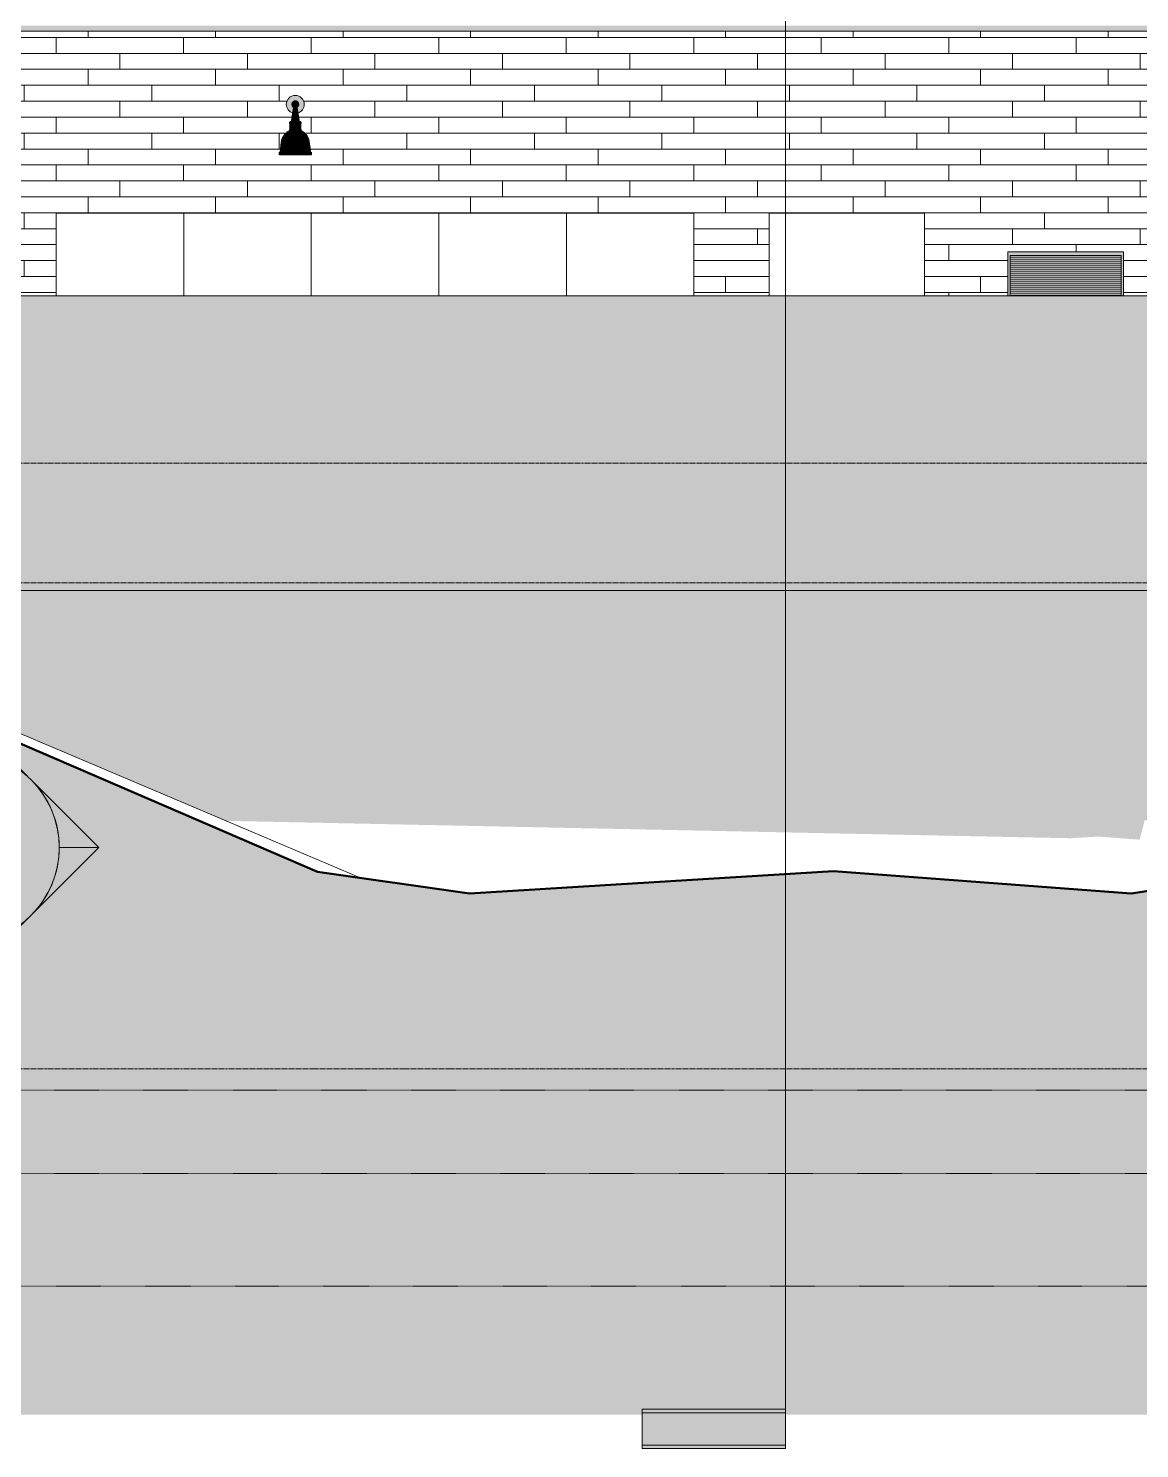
# Model space of a CAD drawing. Header units: inches. Extents: x -4178 to 1394, y -264 to 627.
# Drawn here: x -3754.5 to -3475.6, y -247.3 to 109.1 of the extents above; entities that cross this region are included whole.
import ezdxf

# ---------------------------------------------------------------- set-up
doc = ezdxf.new("R2010")
doc.units = ezdxf.units.IN
doc.header["$MEASUREMENT"] = 0
doc.linetypes.add('Aligning Line 1_8_', pattern=[0.25, 0.125, -0.125])
doc.linetypes.add('Grid Line 1_2_', pattern=[0.875, 0.5, -0.125, 0.125, -0.125])
for name, color, linetype, lineweight in [('0-1', 7, 'Continuous', 5), ('A-CLNG-1', 13, 'Continuous', 5), ('A-CLNG-2', 13, 'Continuous', 9), ('A-FLOR-LEVL-1', 51, 'Grid Line 1_2_', 9), ('A-GENM', 5, 'Continuous', 9), ('A-WALL-3', 113, 'Continuous', 9), ('A-WALL-PATT-2', 111, 'Continuous', 9), ('C-TOPO', 7, 'Continuous', 9), ('C-TOPO-1', 250, 'Continuous', 50), ('E-ELEC-EQPM', 71, 'Continuous', 9), ('E-LITE-EQPM', 33, 'Continuous', 9), ('G-ANNO-SYMB', 111, 'Aligning Line 1_8_', 9), ('G-ANNO-SYMB-1', 147, 'Aligning Line 1_8_', 9), ('G-ANNO-SYMB-2', 111, 'Continuous', 9), ('S-FNDN-1', 32, 'Continuous', 5)]:
    doc.layers.add(name, color=color, linetype=linetype, lineweight=lineweight)

# ---------------------------------------------------------------- blocks, each defined once
blk = doc.blocks.new('CTR  - Topography_rvt-1-BUILDING ELEVATION - WEST')
at = {"layer": 'C-TOPO'}
h = blk.add_hatch(dxfattribs=at)
h.set_pattern_fill('FP_3', color=256, style=0, pattern_type=2)
h.set_pattern_definition([(0, (-2936.56, 0), (24, 24), [24, -24]), (0, (-2936.56, 9), (24, 24), [24, -24]), (0, (-2936.56, 18), (24, 24), [24, -24]), (90, (-2933.56, 21), (-24, 24), [24, -24]), (90, (-2924.56, 21), (-24, 24), [24, -24]), (90, (-2915.56, 21), (-24, 24), [24, -24])])
h.paths.add_polyline_path([(-3078.28, -238.78), (-1926.91, -238.78), (-1926.91, -111.74), (-1948.54, -112.02), (-2089.83, -110.5), (-2098.67, -109.67), (-2269.1, -108), (-2283.86, -106.82), (-2289.99, -108), (-2520.53, -107.41), (-2640, -107.55), (-2645.4, -108), (-2730.41, -108), (-2736.58, -107.45), (-2865.63, -107.32), (-3028.03, -105.51), (-3133.52, -105.67), (-3191.84, -108), (-3208.83, -104.64), (-3243.43, -102.17), (-3381.47, -93.2), (-3477.77, -108), (-3552.41, -102.42), (-3643.76, -108), (-3681.9, -102.54), (-3912.57, -3.08), (-3919.57, 0), (-3932.13, 0), (-3985.01, -3.27), (-3985.01, -238.78), (-3133.45, -238.78)], flags=0)
for p, q in [((-3670.92, -104.11), (-3916.65, 0)), ((-3681.9, -102.54), (-3908.06, -5.07)), ((-3477.77, -108), (-3381.47, -93.2)), ((-3681.9, -102.54), (-3643.76, -108)), ((-3681.47, -102.66), (-3681.9, -102.54)), ((-3552.41, -102.42), (-3643.76, -108)), ((-3477.77, -108), (-3552.41, -102.42)), ((-3644.79, -108), (-3643.76, -108)), ((-3476.92, -108), (-3477.77, -108))]:
    blk.add_line(p, q, dxfattribs=at)
at = {"layer": 'C-TOPO-1'}
for p, q in [((-3681.9, -102.54), (-3908.06, -5.07)), ((-3381.47, -93.2), (-3477.77, -108)), ((-3643.76, -108), (-3681.9, -102.54)), ((-3552.41, -102.42), (-3643.76, -108)), ((-3477.77, -108), (-3552.41, -102.42))]:
    blk.add_line(p, q, dxfattribs=at)
blk = doc.blocks.new('CTR - 1st Phase -Stairs _ Elevators_rvt-1-BUILDING ELEVATION - WEST')
at = {"layer": 'A-FLOR-LEVL-1'}
for p, q in [((-4168.71, 0), (-1830.2, 0)), ((-4168.71, -30), (-1830.2, -30)), ((-4168.71, -152), (-1830.2, -152))]:
    blk.add_line(p, q, dxfattribs=at)
at = {"layer": 'G-ANNO-SYMB-1'}
blk.add_line((-1926.91, -206.49), (-4071.96, -206.49), dxfattribs=at)
blk = doc.blocks.new('VISA-OW2400-02-SASS - OW2400-L30K-MVOLT-V18-BUILDING ELEVATION - WEST')
at = {"layer": 'E-LITE-EQPM'}
h = blk.add_hatch(color=256, dxfattribs=at)
h.paths.add_polyline_path([(-3686.89, 87.83), (-3686.36, 88.05), (-3685.9, 88.41), (-3685.54, 88.88), (-3685.31, 89.42), (-3685.24, 90), (-3685.31, 90.58), (-3685.54, 91.13), (-3685.9, 91.59), (-3686.36, 91.95), (-3686.9, 92.17), (-3687.49, 92.25), (-3688.07, 92.17), (-3688.61, 91.95), (-3689.08, 91.59), (-3689.43, 91.13), (-3689.66, 90.58), (-3689.74, 90), (-3689.66, 89.42), (-3689.43, 88.88), (-3689.08, 88.41), (-3688.61, 88.05), (-3688.08, 87.83), (-3687.87, 89.24), (-3688.21, 89.55), (-3688.25, 89.68), (-3688.27, 89.69), (-3688.32, 90.05), (-3688.23, 90.32), (-3688.22, 90.39), (-3688.2, 90.44), (-3687.9, 90.73), (-3687.8, 90.75), (-3687.64, 90.85), (-3687.63, 90.79), (-3687.57, 90.77), (-3687.49, 90.71), (-3687.42, 90.77), (-3687.48, 90.79), (-3687.39, 90.85), (-3687.15, 90.71), (-3687.23, 90.83), (-3687.08, 90.75), (-3686.93, 90.65), (-3686.78, 90.46), (-3686.67, 90.19), (-3686.65, 90.02), (-3686.72, 89.66), (-3686.78, 89.63), (-3686.87, 89.41), (-3686.95, 89.35), (-3687.12, 89.22), (-3686.9, 87.89)], flags=0)
h.paths.add_polyline_path([(-3687.49, 90.77), (-3687.59, 90.79), (-3687.55, 90.87), (-3687.49, 90.77)], flags=0)
for points in [[(-3687.76, 85.93), (-3687.49, 85.93), (-3687.49, 89.22), (-3687.85, 89.22), (-3688.36, 85.93), (-3687.76, 85.93)], [(-3687.19, 89.22), (-3687.12, 89.22), (-3686.8, 89.53), (-3686.76, 89.67), (-3686.72, 89.67), (-3686.65, 89.82), (-3686.65, 90.02), (-3686.67, 90.19), (-3686.8, 90.5), (-3686.93, 90.65), (-3687.15, 90.8), (-3687.23, 90.81), (-3687.23, 90.75), (-3687.44, 90.84), (-3687.49, 90.77), (-3687.39, 90.77), (-3687.49, 90.67), (-3687.49, 89.22), (-3687.21, 89.22)], [(-3686.59, 85.93), (-3687.15, 89.22), (-3687.49, 89.22), (-3687.49, 85.93), (-3686.64, 85.93)], [(-3687.85, 85.29), (-3687.49, 85.29), (-3687.5, 85.54), (-3688.94, 85.54), (-3688.94, 85.29), (-3687.85, 85.29)], [(-3687.49, 85.54), (-3687.49, 85.65), (-3687.49, 85.67), (-3687.49, 85.7), (-3688.49, 85.67), (-3688.49, 85.65), (-3688.78, 85.62), (-3688.84, 85.54), (-3687.5, 85.54)], [(-3687.71, 85.7), (-3687.49, 85.73), (-3687.49, 85.93), (-3688.39, 85.93), (-3688.43, 85.81), (-3688.36, 85.81), (-3688.36, 85.75), (-3688.26, 85.73), (-3688.24, 85.71), (-3688.04, 85.72), (-3687.83, 85.72), (-3687.74, 85.7)], [(-3686.59, 85.7), (-3686.55, 85.73), (-3686.6, 85.77), (-3686.59, 85.8), (-3686.5, 85.78), (-3686.5, 85.8), (-3686.59, 85.93), (-3687.49, 85.93), (-3687.49, 85.7), (-3687.1, 85.71), (-3686.91, 85.72), (-3686.73, 85.72), (-3686.59, 85.7)], [(-3686.23, 85.54), (-3686.13, 85.54), (-3686.23, 85.64), (-3687.49, 85.7), (-3687.49, 85.67), (-3687.49, 85.65), (-3687.49, 85.54), (-3686.29, 85.54)], [(-3686.13, 85.29), (-3686.04, 85.29), (-3686.04, 85.54), (-3687.49, 85.54), (-3687.47, 85.29), (-3686.2, 85.29)], [(-3688.67, 80.85), (-3687.49, 80.85), (-3687.49, 83.41), (-3688.94, 83.41), (-3689.82, 82.8), (-3690.53, 81.93), (-3690.88, 80.85), (-3688.79, 80.85)], [(-3687.49, 83.41), (-3687.5, 83.66), (-3688.94, 83.66), (-3688.94, 83.41), (-3687.79, 83.41)], [(-3687.49, 83.72), (-3687.51, 85.22), (-3688.87, 85.22), (-3688.84, 83.72), (-3687.8, 83.72)], [(-3687.51, 85.22), (-3687.49, 85.22), (-3687.5, 85.29), (-3688.74, 85.29), (-3688.68, 85.22), (-3687.59, 85.22)], [(-3687.83, 83.66), (-3687.49, 83.67), (-3687.49, 83.72), (-3688.68, 83.72), (-3688.74, 83.66), (-3687.84, 83.66)], [(-3686.5, 85.22), (-3686.29, 85.22), (-3686.23, 85.29), (-3687.49, 85.29), (-3687.49, 85.22), (-3686.54, 85.22)], [(-3686.1, 83.72), (-3686.1, 85.22), (-3687.49, 85.22), (-3687.49, 83.72), (-3686.13, 83.72)], [(-3686.35, 83.66), (-3686.23, 83.66), (-3686.35, 83.72), (-3687.49, 83.72), (-3687.49, 83.66), (-3686.46, 83.66)], [(-3686.29, 83.41), (-3686.04, 83.41), (-3686.04, 83.66), (-3687.49, 83.66), (-3687.49, 83.41), (-3686.31, 83.41)], [(-3684.19, 80.85), (-3684.09, 80.85), (-3684.5, 82.01), (-3685.29, 82.91), (-3686.09, 83.41), (-3687.49, 83.41), (-3687.49, 80.85), (-3684.43, 80.85)], [(-3688.03, 77.98), (-3687.49, 77.98), (-3687.49, 80.85), (-3690.88, 80.85), (-3691.18, 79.24), (-3691.23, 78.3), (-3691.24, 77.98), (-3688.26, 77.98)], [(-3684.19, 77.98), (-3683.74, 77.98), (-3683.76, 78.79), (-3683.84, 79.6), (-3684.09, 80.85), (-3687.49, 80.85), (-3687.49, 77.98), (-3684.88, 77.98)], [(-3687.49, 77.38), (-3687.49, 77.98), (-3691.48, 77.98), (-3691.48, 77.38), (-3688.26, 77.38)], [(-3683.97, 77.38), (-3683.49, 77.38), (-3683.49, 77.98), (-3687.49, 77.98), (-3687.49, 77.38), (-3684.09, 77.38)]]:
    blk.add_hatch(color=256, dxfattribs=at).paths.add_polyline_path(points, flags=0)
h = blk.add_hatch(color=256, dxfattribs=at)
h.paths.add_polyline_path([(-3687.57, 89.22), (-3687.49, 89.22), (-3687.49, 90.71), (-3687.64, 90.79), (-3687.67, 90.79), (-3687.67, 90.84), (-3687.8, 90.79), (-3687.83, 90.79), (-3688.23, 90.41), (-3688.23, 90.32), (-3688.29, 90.2), (-3688.31, 89.97), (-3688.25, 89.68), (-3688.22, 89.65), (-3688.21, 89.54), (-3687.85, 89.22), (-3687.59, 89.22)], flags=0)
h.paths.add_polyline_path([(-3687.49, 90.77), (-3687.55, 90.87), (-3687.59, 90.79), (-3687.49, 90.77)], flags=0)
for p, q in [((-3687.91, 89.22), (-3688.43, 85.93)), ((-3687.49, 89.22), (-3687.85, 89.22)), ((-3687.12, 89.22), (-3687.49, 89.22)), ((-3686.54, 85.93), (-3687.06, 89.22)), ((-3688.94, 85.54), (-3688.94, 85.29)), ((-3687.49, 85.54), (-3688.94, 85.54)), ((-3687.49, 85.7), (-3688.6, 85.7)), ((-3688.43, 85.7), (-3688.17, 85.7)), ((-3687.49, 85.93), (-3688.39, 85.93)), ((-3686.59, 85.93), (-3687.49, 85.93)), ((-3686.37, 85.7), (-3687.49, 85.7)), ((-3686.04, 85.54), (-3687.49, 85.54)), ((-3686.8, 85.7), (-3686.37, 85.7)), ((-3686.55, 85.93), (-3686.55, 85.93)), ((-3686.04, 85.29), (-3686.04, 85.54)), ((-3688.94, 85.29), (-3688.87, 85.22)), ((-3687.49, 85.29), (-3688.94, 85.29)), ((-3688.87, 83.72), (-3688.94, 83.66)), ((-3688.94, 83.66), (-3688.94, 83.41)), ((-3687.49, 83.66), (-3688.94, 83.66)), ((-3687.49, 83.41), (-3688.94, 83.41)), ((-3688.87, 85.22), (-3688.87, 83.72)), ((-3687.49, 85.22), (-3688.87, 85.22)), ((-3687.49, 83.72), (-3688.87, 83.72)), ((-3686.04, 85.29), (-3687.49, 85.29)), ((-3686.1, 85.22), (-3687.49, 85.22)), ((-3686.1, 83.72), (-3687.49, 83.72)), ((-3686.04, 83.66), (-3687.49, 83.66)), ((-3686.04, 83.41), (-3687.49, 83.41)), ((-3686.1, 85.22), (-3686.04, 85.29)), ((-3686.1, 83.72), (-3686.1, 85.22)), ((-3686.04, 83.66), (-3686.1, 83.72)), ((-3686.04, 83.41), (-3686.04, 83.66)), ((-3691.54, 77.98), (-3691.54, 77.38)), ((-3691.48, 77.98), (-3687.49, 77.98)), ((-3687.49, 77.38), (-3691.48, 77.38)), ((-3687.49, 77.98), (-3683.49, 77.98)), ((-3683.49, 77.38), (-3687.49, 77.38)), ((-3683.43, 77.38), (-3683.43, 77.98))]:
    blk.add_line(p, q, dxfattribs=at)
at = {"layer": 'E-LITE-EQPM', "flags": 128}
for points in [[(-3687.91, 89.22), (-3687.94, 89.24), (-3687.97, 89.26), (-3688, 89.29), (-3688.03, 89.31), (-3688.05, 89.34), (-3688.08, 89.36), (-3688.11, 89.39), (-3688.13, 89.42), (-3688.15, 89.45), (-3688.17, 89.48), (-3688.19, 89.51), (-3688.21, 89.54), (-3688.23, 89.57), (-3688.25, 89.6), (-3688.26, 89.64), (-3688.28, 89.67), (-3688.29, 89.71), (-3688.3, 89.74), (-3688.31, 89.78), (-3688.32, 89.81), (-3688.33, 89.85), (-3688.33, 89.89), (-3688.33, 89.92), (-3688.34, 89.96), (-3688.34, 90), (-3688.34, 90.03), (-3688.34, 90.07), (-3688.33, 90.11), (-3688.33, 90.14), (-3688.32, 90.18), (-3688.31, 90.22), (-3688.3, 90.25), (-3688.29, 90.29), (-3688.28, 90.32), (-3688.27, 90.36), (-3688.25, 90.39), (-3688.24, 90.42), (-3688.22, 90.46), (-3688.2, 90.49), (-3688.18, 90.52), (-3688.16, 90.55), (-3688.14, 90.58), (-3688.11, 90.61), (-3688.09, 90.63), (-3688.06, 90.66), (-3688.03, 90.68), (-3688.01, 90.71), (-3687.98, 90.73), (-3687.95, 90.75), (-3687.92, 90.77), (-3687.89, 90.79), (-3687.85, 90.81), (-3687.82, 90.83), (-3687.79, 90.84), (-3687.75, 90.86), (-3687.72, 90.87), (-3687.68, 90.88), (-3687.65, 90.89), (-3687.61, 90.9), (-3687.58, 90.91), (-3687.54, 90.91), (-3687.5, 90.92), (-3687.49, 90.92)], [(-3687.49, 90.92), (-3687.45, 90.92), (-3687.41, 90.91), (-3687.38, 90.91), (-3687.34, 90.9), (-3687.3, 90.89), (-3687.27, 90.88), (-3687.23, 90.87), (-3687.2, 90.85), (-3687.17, 90.84), (-3687.13, 90.82), (-3687.1, 90.8), (-3687.07, 90.78), (-3687.04, 90.76), (-3687.01, 90.74), (-3686.98, 90.72), (-3686.95, 90.7), (-3686.92, 90.67), (-3686.9, 90.65), (-3686.87, 90.62), (-3686.85, 90.59), (-3686.83, 90.56), (-3686.8, 90.53), (-3686.78, 90.5), (-3686.76, 90.47), (-3686.75, 90.44), (-3686.73, 90.41), (-3686.71, 90.37), (-3686.7, 90.34), (-3686.69, 90.3), (-3686.67, 90.27), (-3686.66, 90.23), (-3686.66, 90.2), (-3686.65, 90.16), (-3686.64, 90.12), (-3686.64, 90.09), (-3686.64, 90.05), (-3686.63, 90.01), (-3686.64, 89.98), (-3686.64, 89.94), (-3686.64, 89.9), (-3686.64, 89.87), (-3686.65, 89.83), (-3686.66, 89.79), (-3686.67, 89.76), (-3686.68, 89.72), (-3686.69, 89.69), (-3686.7, 89.65), (-3686.72, 89.62), (-3686.73, 89.59), (-3686.75, 89.55), (-3686.77, 89.52), (-3686.79, 89.49), (-3686.81, 89.46), (-3686.83, 89.43), (-3686.86, 89.4), (-3686.88, 89.38), (-3686.91, 89.35), (-3686.93, 89.32), (-3686.96, 89.3), (-3686.99, 89.28), (-3687.02, 89.25), (-3687.05, 89.23), (-3687.06, 89.22)], [(-3688.94, 85.54), (-3688.92, 85.56), (-3688.91, 85.57), (-3688.9, 85.58), (-3688.89, 85.59), (-3688.87, 85.61), (-3688.86, 85.62), (-3688.84, 85.63), (-3688.83, 85.64), (-3688.81, 85.65), (-3688.8, 85.66), (-3688.78, 85.66), (-3688.76, 85.67), (-3688.75, 85.68), (-3688.73, 85.68), (-3688.71, 85.69), (-3688.69, 85.69), (-3688.68, 85.7), (-3688.66, 85.7), (-3688.66, 85.7)], [(-3688.66, 85.7), (-3688.65, 85.7), (-3688.64, 85.7), (-3688.63, 85.7), (-3688.62, 85.71), (-3688.61, 85.71), (-3688.6, 85.71), (-3688.59, 85.71), (-3688.59, 85.71), (-3688.58, 85.72), (-3688.57, 85.72), (-3688.56, 85.72), (-3688.55, 85.73), (-3688.54, 85.73), (-3688.54, 85.74), (-3688.53, 85.74), (-3688.52, 85.75), (-3688.52, 85.75), (-3688.51, 85.76), (-3688.5, 85.76), (-3688.5, 85.77), (-3688.49, 85.78), (-3688.48, 85.78), (-3688.48, 85.79), (-3688.47, 85.8), (-3688.47, 85.81), (-3688.46, 85.81), (-3688.46, 85.82), (-3688.45, 85.83), (-3688.45, 85.84), (-3688.45, 85.85), (-3688.44, 85.85), (-3688.44, 85.86), (-3688.44, 85.87), (-3688.44, 85.88), (-3688.43, 85.89), (-3688.43, 85.9), (-3688.43, 85.91), (-3688.43, 85.92), (-3688.43, 85.93), (-3688.43, 85.93)], [(-3686.54, 85.93), (-3686.54, 85.92), (-3686.54, 85.91), (-3686.54, 85.9), (-3686.54, 85.89), (-3686.54, 85.88), (-3686.53, 85.87), (-3686.53, 85.87), (-3686.53, 85.86), (-3686.53, 85.85), (-3686.52, 85.84), (-3686.52, 85.83), (-3686.52, 85.82), (-3686.51, 85.82), (-3686.51, 85.81), (-3686.5, 85.8), (-3686.5, 85.79), (-3686.49, 85.79), (-3686.49, 85.78), (-3686.48, 85.77), (-3686.47, 85.77), (-3686.47, 85.76), (-3686.46, 85.75), (-3686.45, 85.75), (-3686.44, 85.74), (-3686.44, 85.74), (-3686.43, 85.73), (-3686.42, 85.73), (-3686.41, 85.72), (-3686.41, 85.72), (-3686.4, 85.72), (-3686.39, 85.71), (-3686.38, 85.71), (-3686.37, 85.71), (-3686.36, 85.71), (-3686.35, 85.71), (-3686.35, 85.7), (-3686.34, 85.7), (-3686.33, 85.7), (-3686.32, 85.7), (-3686.32, 85.7)], [(-3686.32, 85.7), (-3686.3, 85.7), (-3686.28, 85.69), (-3686.26, 85.69), (-3686.25, 85.68), (-3686.23, 85.68), (-3686.21, 85.67), (-3686.19, 85.66), (-3686.18, 85.66), (-3686.16, 85.65), (-3686.15, 85.64), (-3686.13, 85.63), (-3686.12, 85.62), (-3686.1, 85.61), (-3686.09, 85.59), (-3686.08, 85.58), (-3686.06, 85.57), (-3686.05, 85.56), (-3686.04, 85.54), (-3686.04, 85.54)], [(-3690.94, 80.85), (-3690.91, 80.99), (-3690.87, 81.12), (-3690.83, 81.26), (-3690.78, 81.4), (-3690.73, 81.53), (-3690.67, 81.66), (-3690.61, 81.79), (-3690.54, 81.91), (-3690.47, 82.04), (-3690.39, 82.16), (-3690.31, 82.28), (-3690.23, 82.39), (-3690.13, 82.5), (-3690.04, 82.61), (-3689.94, 82.71), (-3689.84, 82.81), (-3689.73, 82.9), (-3689.62, 82.99), (-3689.5, 83.08), (-3689.38, 83.16), (-3689.26, 83.23), (-3689.14, 83.3), (-3689.01, 83.37), (-3688.94, 83.41)], [(-3686.04, 83.41), (-3685.91, 83.34), (-3685.78, 83.28), (-3685.66, 83.2), (-3685.54, 83.12), (-3685.42, 83.04), (-3685.31, 82.95), (-3685.2, 82.86), (-3685.09, 82.77), (-3684.99, 82.67), (-3684.89, 82.56), (-3684.8, 82.45), (-3684.71, 82.34), (-3684.63, 82.23), (-3684.55, 82.11), (-3684.47, 81.99), (-3684.4, 81.86), (-3684.33, 81.74), (-3684.27, 81.61), (-3684.22, 81.47), (-3684.17, 81.34), (-3684.13, 81.2), (-3684.09, 81.07), (-3684.05, 80.93), (-3684.04, 80.85)], [(-3691.29, 77.98), (-3691.23, 78.83), (-3691.13, 79.68), (-3691, 80.52), (-3690.94, 80.85)], [(-3684.04, 80.85), (-3683.89, 80), (-3683.78, 79.16), (-3683.7, 78.3), (-3683.68, 77.98)]]:
    blk.add_lwpolyline(points, dxfattribs=at)
at = {"layer": 'E-LITE-EQPM'}
for start, end in [(360, 180), (180, 254.7454), (285.2546, 360)]:
    blk.add_arc((-3687.49, 90), 2.25, start, end, dxfattribs=at)
blk = doc.blocks.new('V-Series_EWC4_SPVU_RFA_2015 - 1ST FLOOR-V19-BUILDING ELEVATION - WEST')
at = {"layer": 'A-GENM'}
blk.add_hatch(color=256, dxfattribs=at).paths.add_polyline_path([(-3508.12, 42), (-3508.12, 52.06), (-3480.25, 52.06), (-3480.25, 42), (-3479.69, 42), (-3479.69, 53), (-3508.69, 53), (-3508.69, 42), (-3508.25, 42)], flags=0)
h = blk.add_hatch(dxfattribs=at)
h.set_pattern_fill('FP_17', color=256, style=0, pattern_type=2)
h.set_pattern_definition([(0, (-3482.826, -146.361), (0, 0.5), [])])
h.paths.add_polyline_path([(-3480.25, 42), (-3480.25, 52.06), (-3508.12, 52.06), (-3508.12, 42), (-3485.45, 42)], flags=0)
for p, q in [((-3479.69, 53), (-3508.69, 53)), ((-3508.69, 53), (-3508.69, 42)), ((-3508.12, 52.06), (-3508.12, 42)), ((-3480.25, 52.06), (-3508.12, 52.06)), ((-3508.12, 52.06), (-3480.25, 52.06)), ((-3508.12, 42), (-3508.12, 52.06)), ((-3480.25, 42), (-3480.25, 52.06)), ((-3480.25, 52.06), (-3480.25, 42)), ((-3479.69, 42), (-3479.69, 53))]:
    blk.add_line(p, q, dxfattribs=at)
blk = doc.blocks.new('262400 - Switchboards and Panelboards - Electric Panel - Generic - 262400 - Switchboards and Panelboards - Electric Panel - Generic-2655700-BUILDING ELEVATION - WEST')
at = {"layer": 'E-ELEC-EQPM'}
for p, q in [((-3747.47, 62.71), (-3715.47, 62.71)), ((-3747.47, 42), (-3747.47, 62.71)), ((-3715.47, 42), (-3715.47, 62.71))]:
    blk.add_line(p, q, dxfattribs=at)
blk = doc.blocks.new('262400 - Switchboards and Panelboards - Electric Panel - Generic - 262400 - Switchboards and Panelboards - Electric Panel - Generic-2655902-BUILDING ELEVATION - WEST')
at = {"layer": 'E-ELEC-EQPM'}
for p, q in [((-3568.59, 62.71), (-3529.59, 62.71)), ((-3568.59, 42), (-3568.59, 62.71)), ((-3529.59, 42), (-3529.59, 62.71))]:
    blk.add_line(p, q, dxfattribs=at)
blk = doc.blocks.new('Section - Section Head - Filled-22785-BUILDING ELEVATION - WEST')
at = {"layer": 'G-ANNO-SYMB-2'}
h = blk.add_hatch(color=256, dxfattribs=at)
edge = h.paths.add_edge_path(flags=0)
edge.add_line((-2563.93, -42.87), (-2547.82, -26.77))
edge.add_line((-2547.82, -26.77), (-2547.82, -36.68))
edge.add_arc((-2547.82, -60.71), 24.03, 90, 132.0784)
h = blk.add_hatch(color=256, dxfattribs=at)
edge = h.paths.add_edge_path(flags=0)
edge.add_arc((-2547.82, -60.71), 24, 135, 180)
edge.add_line((-2571.82, -60.71), (-2581.76, -60.71))
edge.add_line((-2581.76, -60.71), (-2564.79, -43.74))
h = blk.add_hatch(color=256, dxfattribs=at)
edge = h.paths.add_edge_path(flags=0)
edge.add_line((-2564.79, -77.68), (-2581.76, -60.71))
edge.add_line((-2581.76, -60.71), (-2571.82, -60.71))
edge.add_arc((-2547.82, -60.71), 24, 180, 225)
h = blk.add_hatch(color=256, dxfattribs=at)
edge = h.paths.add_edge_path(flags=0)
edge.add_arc((-2547.82, -60.71), 24.03, 227.9216, 270)
edge.add_line((-2547.82, -84.74), (-2547.82, -94.65))
edge.add_line((-2547.82, -94.65), (-2563.93, -78.54))
for p, q in [((-2547.82, -26.77), (-2563.93, -42.87)), ((-2547.82, -36.68), (-2547.82, -26.77)), ((-2564.79, -43.74), (-2581.76, -60.71)), ((-2571.82, -60.71), (-2581.76, -60.71)), ((-2581.76, -60.71), (-2564.79, -77.68)), ((-2581.76, -60.71), (-2571.82, -60.71)), ((-2563.93, -78.54), (-2547.82, -94.65)), ((-2547.82, -94.65), (-2547.82, -84.74))]:
    blk.add_line(p, q, dxfattribs=at)
for centre, radius, start, end in [((-2547.82, -60.74), 24, 90, 270), ((-2547.82, -60.71), 24.03, 90, 132.0784), ((-2547.82, -60.74), 24, 270, 90), ((-2547.82, -60.71), 24, 135, 180), ((-2547.82, -60.71), 24, 180, 225), ((-2547.82, -60.71), 24.03, 227.9216, 270)]:
    blk.add_arc(centre, radius, start, end, dxfattribs=at)
blk = doc.blocks.new('Section - 3_32_ x 3_8_-54337-BUILDING ELEVATION - WEST')
at = {"layer": 'G-ANNO-SYMB-2'}
blk.add_hatch(color=256, dxfattribs=at).paths.add_polyline_path([(-3600.47, -237.36), (-3564.47, -237.36), (-3564.47, -246.36), (-3600.47, -246.36)], flags=0)
for p, q in [((-3600.47, -237.36), (-3600.47, -246.36)), ((-3564.47, -237.36), (-3600.47, -237.36)), ((-3564.47, -246.36), (-3564.47, -237.36)), ((-3600.47, -246.36), (-3564.47, -246.36))]:
    blk.add_line(p, q, dxfattribs=at)

msp = doc.modelspace()

# ---------------------------------------------------------------- hatches: boundary and pattern name
at = {"layer": 'A-CLNG-1'}
msp.add_hatch(color=256, dxfattribs=at).paths.add_polyline_path([(-2645.549, 108.375), (-2637.674, 108.375), (-2637.674, 109.75), (-3860.474, 109.75), (-3860.474, 108.375), (-2654.177, 108.375)], flags=0)
at = {"layer": 'A-WALL-PATT-2'}
h = msp.add_hatch(dxfattribs=at)
h.set_pattern_fill('FP_5', color=256, style=0, pattern_type=2)
h.set_pattern_definition([(0, (-3827.511, -29.2), (0, 4), []), (90, (-3827.511, -29.2), (-8, 8), [4, -28]), (90, (-3811.511, -25.2), (-8, 8), [4, -28])])
h.paths.add_polyline_path([(-3823.199, 42), (-3808.748, 42), (-3808.748, 92.25), (-3770.725, 92.25), (-3770.725, 42), (-3747.475, 42), (-3747.475, 62.708), (-3587.475, 62.708), (-3587.475, 42), (-3568.588, 42), (-3568.588, 62.708), (-3529.588, 62.708), (-3529.588, 42), (-3508.686, 42), (-3508.686, 53), (-3479.686, 53), (-3479.686, 42), (-3461.588, 42), (-3461.588, 62.708), (-3422.588, 62.708), (-3422.588, 42), (-3405.422, 42), (-3405.422, 92.25), (-3367.399, 92.25), (-3367.399, 42), (-3289.586, 42), (-3289.586, 92), (-3253.461, 92), (-3253.461, 42), (-3252.135, 42), (-3252.135, 92.25), (-3214.112, 92.25), (-3214.112, 42), (-3170.086, 42), (-3170.086, 53), (-3141.086, 53), (-3141.086, 42), (-3132.161, 42), (-3132.161, 53), (-3103.161, 53), (-3103.161, 42), (-3060.135, 42), (-3060.135, 92.25), (-3022.112, 92.25), (-3022.112, 42), (-3020.786, 42), (-3020.786, 92), (-2984.661, 92), (-2984.661, 42), (-2886.386, 42), (-2886.386, 92), (-2850.261, 92), (-2850.261, 42), (-2848.935, 42), (-2848.935, 92.25), (-2810.912, 92.25), (-2810.912, 42), (-2810.535, 42), (-2810.535, 92.25), (-2772.512, 92.25), (-2772.512, 42), (-2738.961, 42), (-2738.961, 53), (-2712.324, 53), (-2712.324, 108.375), (-3823.199, 108.375), (-3823.199, 48.386)], flags=0)
h.paths.add_polyline_path([(-2896.863, 85.702), (-2897.245, 85.715), (-2897.052, 85.702), (-2896.864, 85.702)], flags=0)
h.paths.add_polyline_path([(-2893.823, 77.384), (-2901.331, 77.384), (-2901.331, 77.978), (-2901.085, 77.978), (-2901.029, 79.238), (-2901.013, 79.418), (-2900.633, 81.154), (-2900.324, 82.011), (-2899.552, 82.895), (-2898.785, 83.406), (-2898.785, 83.656), (-2898.591, 83.656), (-2898.533, 83.724), (-2898.718, 83.724), (-2898.688, 85.224), (-2898.533, 85.224), (-2898.625, 85.291), (-2898.785, 85.291), (-2898.785, 85.541), (-2898.688, 85.541), (-2898.591, 85.638), (-2897.942, 85.727), (-2898.087, 85.71), (-2898.105, 85.744), (-2898.131, 85.761), (-2898.227, 85.744), (-2898.235, 85.814), (-2898.28, 85.832), (-2898.235, 85.927), (-2897.928, 87.83), (-2898.461, 88.051), (-2898.927, 88.409), (-2899.285, 88.875), (-2899.51, 89.418), (-2899.586, 90), (-2899.51, 90.582), (-2899.285, 91.125), (-2898.905, 91.608), (-2898.337, 92), (-2897.919, 92.173), (-2897.336, 92.25), (-2896.754, 92.173), (-2896.211, 91.949), (-2895.745, 91.591), (-2895.388, 91.125), (-2895.163, 90.582), (-2895.086, 90), (-2895.163, 89.418), (-2895.388, 88.875), (-2895.745, 88.409), (-2896.211, 88.051), (-2896.744, 87.827), (-2896.393, 85.864), (-2896.395, 85.799), (-2896.491, 85.797), (-2896.491, 85.751), (-2896.491, 85.708), (-2896.838, 85.707), (-2896.645, 85.702), (-2896.047, 85.619), (-2895.935, 85.541), (-2895.887, 85.541), (-2895.887, 85.291), (-2896.081, 85.291), (-2896.14, 85.224), (-2895.955, 85.224), (-2895.984, 83.724), (-2896.14, 83.724), (-2896.043, 83.656), (-2895.887, 83.656), (-2895.887, 83.406), (-2895.011, 82.811), (-2894.292, 81.926), (-2893.903, 80.662), (-2893.659, 79.418), (-2893.587, 77.978), (-2893.341, 77.978), (-2893.341, 77.384)], flags=0)
h.paths.add_polyline_path([(-3300.063, 85.702), (-3300.445, 85.715), (-3300.252, 85.702), (-3300.064, 85.702)], flags=0)
h.paths.add_polyline_path([(-3297.142, 77.384), (-3304.531, 77.384), (-3304.531, 77.978), (-3304.285, 77.978), (-3304.229, 79.238), (-3304.213, 79.418), (-3303.833, 81.154), (-3303.572, 81.954), (-3302.752, 82.895), (-3301.985, 83.406), (-3301.985, 83.656), (-3301.791, 83.656), (-3301.733, 83.724), (-3301.918, 83.724), (-3301.888, 85.224), (-3301.733, 85.224), (-3301.825, 85.291), (-3301.985, 85.291), (-3301.985, 85.541), (-3301.888, 85.541), (-3301.791, 85.638), (-3301.142, 85.727), (-3301.287, 85.71), (-3301.305, 85.744), (-3301.331, 85.761), (-3301.427, 85.744), (-3301.435, 85.814), (-3301.48, 85.832), (-3301.435, 85.927), (-3301.128, 87.83), (-3301.661, 88.051), (-3302.127, 88.409), (-3302.485, 88.875), (-3302.71, 89.418), (-3302.786, 90), (-3302.71, 90.582), (-3302.485, 91.125), (-3302.127, 91.591), (-3301.661, 91.949), (-3301.109, 92.175), (-3300.536, 92.25), (-3299.954, 92.173), (-3299.411, 91.949), (-3298.945, 91.591), (-3298.588, 91.125), (-3298.363, 90.582), (-3298.286, 90), (-3298.363, 89.418), (-3298.588, 88.875), (-3298.945, 88.409), (-3299.411, 88.051), (-3299.944, 87.827), (-3299.593, 85.864), (-3299.595, 85.799), (-3299.691, 85.797), (-3299.691, 85.751), (-3299.691, 85.708), (-3300.038, 85.707), (-3299.845, 85.702), (-3299.247, 85.619), (-3299.135, 85.541), (-3299.087, 85.541), (-3299.087, 85.291), (-3299.281, 85.291), (-3299.34, 85.224), (-3299.155, 85.224), (-3299.184, 83.724), (-3299.34, 83.724), (-3299.243, 83.656), (-3299.087, 83.656), (-3299.087, 83.406), (-3298.211, 82.811), (-3297.492, 81.926), (-3297.103, 80.662), (-3296.859, 79.418), (-3296.787, 77.978), (-3296.541, 77.978), (-3296.541, 77.384), (-3297.023, 77.384)], flags=0)
h.paths.add_polyline_path([(-2973.238, 85.702), (-2973.62, 85.715), (-2973.427, 85.702), (-2973.239, 85.702)], flags=0)
h.paths.add_polyline_path([(-2969.716, 77.384), (-2977.706, 77.384), (-2977.706, 77.978), (-2977.46, 77.978), (-2977.404, 79.238), (-2977.388, 79.418), (-2977.008, 81.154), (-2976.747, 81.954), (-2975.927, 82.895), (-2975.16, 83.406), (-2975.16, 83.656), (-2974.966, 83.656), (-2974.908, 83.724), (-2975.093, 83.724), (-2975.063, 85.224), (-2974.908, 85.224), (-2975, 85.291), (-2975.16, 85.291), (-2975.16, 85.541), (-2975.063, 85.541), (-2974.966, 85.638), (-2974.319, 85.727), (-2974.462, 85.71), (-2974.48, 85.744), (-2974.506, 85.761), (-2974.602, 85.744), (-2974.61, 85.814), (-2974.655, 85.832), (-2974.61, 85.927), (-2974.319, 87.837), (-2974.836, 88.051), (-2975.302, 88.409), (-2975.66, 88.875), (-2975.885, 89.418), (-2975.961, 90), (-2975.885, 90.582), (-2975.66, 91.125), (-2975.302, 91.591), (-2974.712, 92), (-2974.294, 92.173), (-2973.711, 92.25), (-2973.129, 92.173), (-2972.586, 91.949), (-2972.12, 91.591), (-2971.763, 91.125), (-2971.538, 90.582), (-2971.461, 90), (-2971.538, 89.418), (-2971.763, 88.875), (-2972.12, 88.409), (-2972.586, 88.051), (-2973.119, 87.827), (-2972.768, 85.864), (-2972.77, 85.799), (-2972.866, 85.797), (-2972.866, 85.751), (-2972.866, 85.708), (-2973.213, 85.707), (-2973.02, 85.702), (-2972.422, 85.619), (-2972.31, 85.541), (-2972.262, 85.541), (-2972.262, 85.291), (-2972.456, 85.291), (-2972.515, 85.224), (-2972.33, 85.224), (-2972.359, 83.724), (-2972.515, 83.724), (-2972.418, 83.656), (-2972.262, 83.656), (-2972.224, 83.381), (-2971.386, 82.811), (-2970.667, 81.926), (-2970.278, 80.662), (-2970.034, 79.418), (-2969.962, 77.978), (-2969.716, 77.978)], flags=0)
h.paths.add_polyline_path([(-3687.013, 85.702), (-3687.395, 85.715), (-3687.202, 85.702), (-3687.014, 85.702)], flags=0)
h.paths.add_polyline_path([(-3684.092, 77.384), (-3691.481, 77.384), (-3691.481, 77.978), (-3691.235, 77.978), (-3691.179, 79.238), (-3691.163, 79.418), (-3690.783, 81.154), (-3690.522, 81.954), (-3689.702, 82.895), (-3688.935, 83.406), (-3688.935, 83.656), (-3688.741, 83.656), (-3688.683, 83.724), (-3688.868, 83.724), (-3688.838, 85.224), (-3688.683, 85.224), (-3688.775, 85.291), (-3688.935, 85.291), (-3688.935, 85.541), (-3688.838, 85.541), (-3688.741, 85.638), (-3688.092, 85.727), (-3688.237, 85.71), (-3688.255, 85.744), (-3688.281, 85.761), (-3688.377, 85.744), (-3688.385, 85.814), (-3688.43, 85.832), (-3688.385, 85.927), (-3688.078, 87.83), (-3688.611, 88.051), (-3689.077, 88.409), (-3689.435, 88.875), (-3689.66, 89.418), (-3689.736, 90), (-3689.66, 90.582), (-3689.435, 91.125), (-3689.077, 91.591), (-3688.611, 91.949), (-3688.069, 92.173), (-3687.486, 92.25), (-3686.904, 92.173), (-3686.361, 91.949), (-3685.895, 91.591), (-3685.538, 91.125), (-3685.313, 90.582), (-3685.236, 90), (-3685.313, 89.418), (-3685.538, 88.875), (-3685.895, 88.409), (-3686.361, 88.051), (-3686.894, 87.827), (-3686.543, 85.864), (-3686.545, 85.799), (-3686.641, 85.797), (-3686.641, 85.751), (-3686.641, 85.708), (-3686.988, 85.707), (-3686.795, 85.702), (-3686.197, 85.619), (-3686.085, 85.541), (-3686.037, 85.541), (-3686.037, 85.291), (-3686.231, 85.291), (-3686.29, 85.224), (-3686.105, 85.224), (-3686.134, 83.724), (-3686.29, 83.724), (-3686.197, 83.656), (-3686.037, 83.656), (-3686.037, 83.406), (-3685.161, 82.811), (-3684.442, 81.926), (-3684.053, 80.662), (-3683.809, 79.418), (-3683.737, 77.978), (-3683.491, 77.978), (-3683.491, 77.384), (-3683.973, 77.384)], flags=0)
h = msp.add_hatch(dxfattribs=at)
h.set_pattern_fill('FP_6', color=256, style=0, pattern_type=2)
h.set_pattern_definition([(0, (-1929.199, 0.8), (0, 4), []), (90, (-1929.199, 0.8), (-8, 8), [4, -28]), (90, (-1913.199, 4.8), (-8, 8), [4, -28])])
h.paths.add_polyline_path([(-2060.98, -32), (-1931.324, -32), (-1931.324, 42), (-3830.808, 42), (-3830.808, -31.441), (-3830.568, -32), (-2128.014, -32)], flags=0)
at = {"layer": 'S-FNDN-1'}
h = msp.add_hatch(color=256, dxfattribs=at)
h.paths.add_polyline_path([(-1948.543, -112.015), (-1931.324, -111.793), (-1931.324, -32), (-3819.324, -32), (-3819.324, -41.237), (-3704.8, -89.76), (-3493.046, -94.117), (-3486.092, -93.693), (-3475.607, -94.476), (-3474.328, -89.553), (-3438.098, -97.436), (-3420.547, -99.206), (-3381.474, -93.201), (-3255.865, -101.361), (-3208.832, -100.535), (-3205.988, -100.421), (-3201.436, -100.414), (-2706.816, -105.928), (-2701.245, -105.933), (-2697.323, -106.283), (-2680.188, -106.578), (-2676.687, -106.289), (-2660.943, -106.31), (-2289.853, -107.974), (-2283.857, -106.822), (-2269.098, -108), (-2098.671, -109.671), (-2081.746, -110.587), (-1993.946, -111.528)], flags=0)
h.paths.add_polyline_path([(-2634.324, -92), (-2670.324, -92), (-2670.324, -56), (-2634.324, -56), (-2634.324, -71.266)], flags=0)
h.paths.add_polyline_path([(-2764.837, -92), (-2790.324, -92), (-2790.324, -56), (-2754.324, -56), (-2754.324, -92)], flags=0)
h.paths.add_polyline_path([(-2694.324, -92), (-2730.324, -92), (-2730.324, -56), (-2694.324, -56), (-2694.324, -71.266)], flags=0)

# ---------------------------------------------------------------- linework, layer by layer
at = {"layer": 'A-CLNG-2'}
msp.add_line((-2637.674, 108.375), (-3860.474, 108.375), dxfattribs=at)
at = {"layer": 'A-WALL-3'}
for p, q in [((-1927.074, 42), (-3830.808, 42)), ((-3830.568, -32), (-1927.074, -32))]:
    msp.add_line(p, q, dxfattribs=at)
at = {"layer": 'G-ANNO-SYMB'}
for p, q in [((-1926.912, -157.31), (-4072, -157.31)), ((-1926.912, -178.239), (-4072, -178.239))]:
    msp.add_line(p, q, dxfattribs=at)
at = {"layer": 'G-ANNO-SYMB-2'}
for p, q in [((-3564.474, 475.833), (-3564.474, -237.363)), ((-3564.474, 473.067), (-3564.474, -238.252))]:
    msp.add_line(p, q, dxfattribs=at)

# ---------------------------------------------------------------- block references
at = {"layer": '0-1'}
for name in ['CTR - 1st Phase -Stairs _ Elevators_rvt-1-BUILDING ELEVATION - WEST', 'CTR  - Topography_rvt-1-BUILDING ELEVATION - WEST']:
    msp.add_blockref(name, (0, 0), dxfattribs=at)
at = {"layer": 'A-GENM'}
msp.add_blockref('V-Series_EWC4_SPVU_RFA_2015 - 1ST FLOOR-V19-BUILDING ELEVATION - WEST', (0, 0), dxfattribs=at)
at = {"layer": 'E-ELEC-EQPM'}
for name, p in [('262400 - Switchboards and Panelboards - Electric Panel - Generic - 262400 - Switchboards and Panelboards - Electric Panel - Generic-2655700-BUILDING ELEVATION - WEST', (0, 0)), ('262400 - Switchboards and Panelboards - Electric Panel - Generic - 262400 - Switchboards and Panelboards - Electric Panel - Generic-2655700-BUILDING ELEVATION - WEST', (32, 0)), ('262400 - Switchboards and Panelboards - Electric Panel - Generic - 262400 - Switchboards and Panelboards - Electric Panel - Generic-2655700-BUILDING ELEVATION - WEST', (64, 0)), ('262400 - Switchboards and Panelboards - Electric Panel - Generic - 262400 - Switchboards and Panelboards - Electric Panel - Generic-2655700-BUILDING ELEVATION - WEST', (96, 0)), ('262400 - Switchboards and Panelboards - Electric Panel - Generic - 262400 - Switchboards and Panelboards - Electric Panel - Generic-2655700-BUILDING ELEVATION - WEST', (128, 0)), ('262400 - Switchboards and Panelboards - Electric Panel - Generic - 262400 - Switchboards and Panelboards - Electric Panel - Generic-2655902-BUILDING ELEVATION - WEST', (0, 0))]:
    msp.add_blockref(name, p, dxfattribs=at)
at = {"layer": 'E-LITE-EQPM'}
msp.add_blockref('VISA-OW2400-02-SASS - OW2400-L30K-MVOLT-V18-BUILDING ELEVATION - WEST', (0, 0), dxfattribs=at)
at = {"layer": 'G-ANNO-SYMB-2', "extrusion": (0, 0, -1)}
msp.add_blockref('Section - Section Head - Filled-22785-BUILDING ELEVATION - WEST', (6318.545, -35.72), dxfattribs=at)
at = {"layer": 'G-ANNO-SYMB-2'}
for p in [(0, 0), (0, -0.889)]:
    msp.add_blockref('Section - 3_32_ x 3_8_-54337-BUILDING ELEVATION - WEST', p, dxfattribs=at)

doc.saveas('drawing.dxf')
